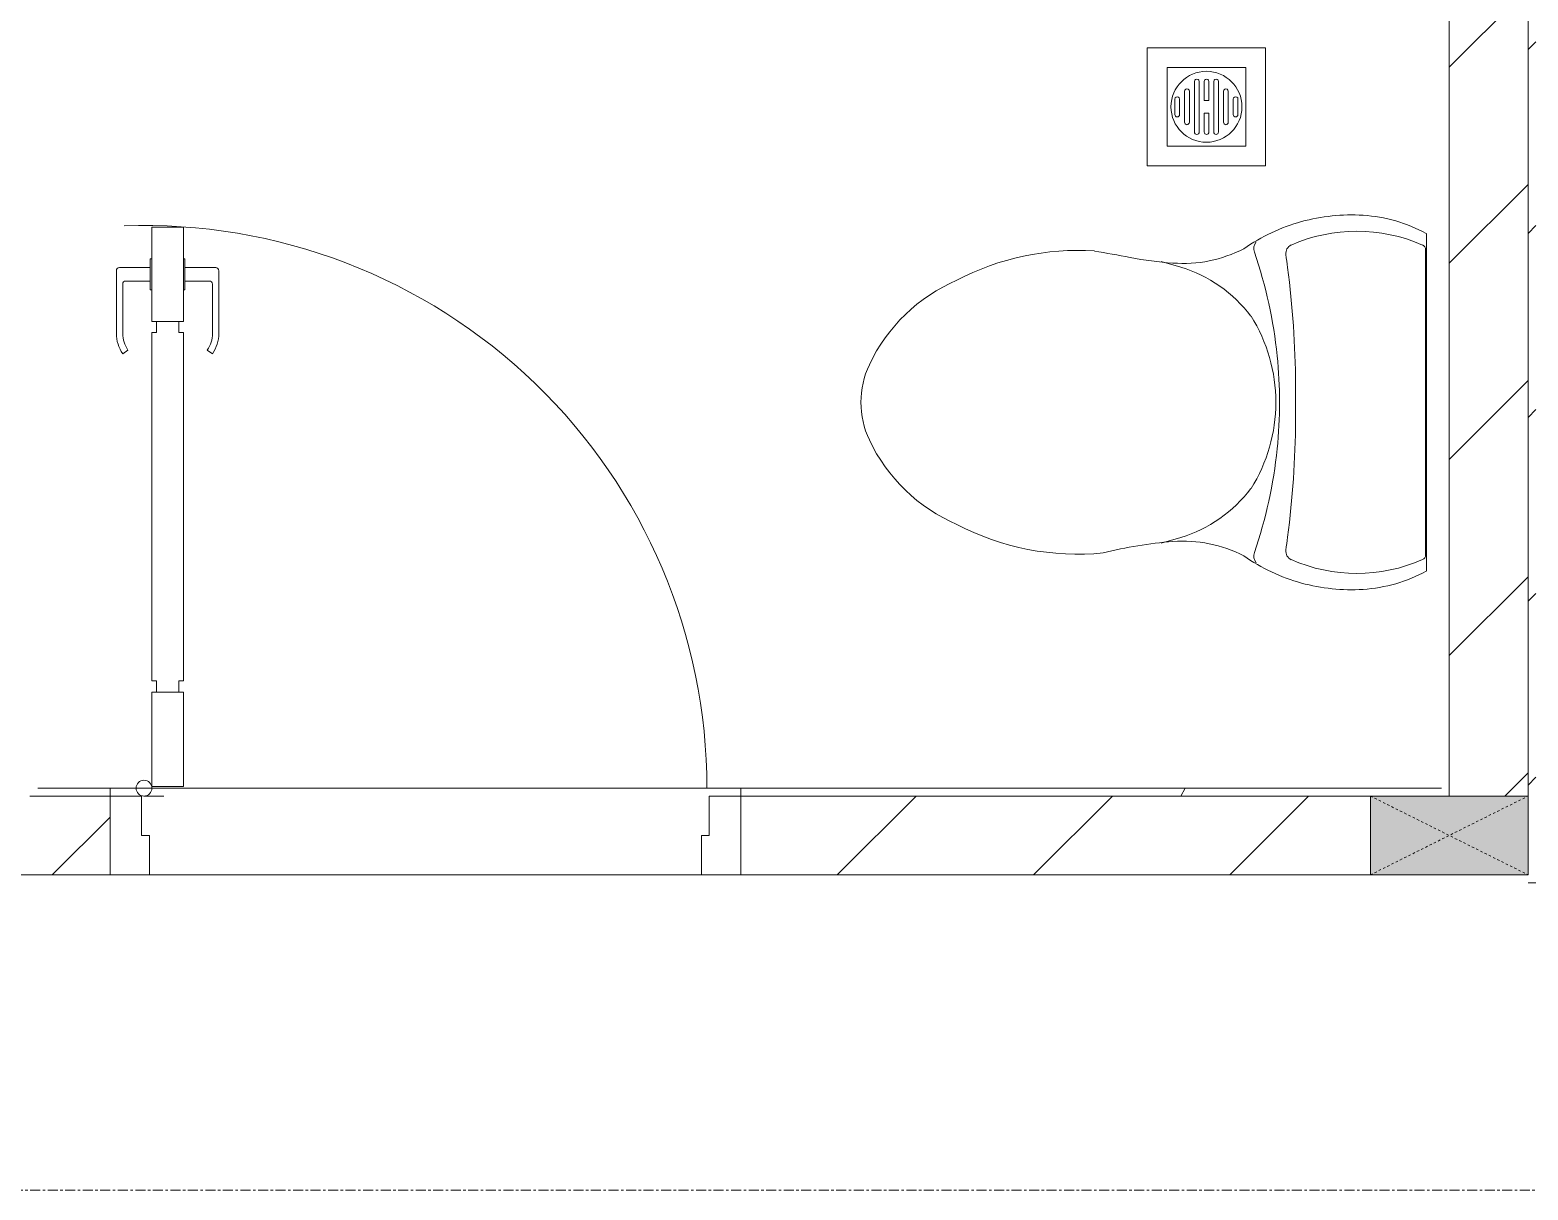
# Model space of a CAD drawing. Header units: millimetres. Extents: x -24439 to 198341, y -52871 to 149926.
# Drawn here: x 64153 to 66053, y 28437 to 29909 of the extents above; entities that cross this region are included whole.
import ezdxf

# ---------------------------------------------------------------- set-up
doc = ezdxf.new("R2010")
doc.units = ezdxf.units.MM
doc.linetypes.add('Dash', pattern=[6, 3, -3])
doc.linetypes.add('Grid Line', pattern=[22.225, 12.7, -3.175, 3.175, -3.175])
for name, color, linetype, lineweight in [('0-1', 7, 'Continuous', 5), ('A-DETL-GENF-1', 9, 'Continuous', 9), ('A-DOOR-1', 9, 'Continuous', 9), ('A-FLOR-1', 9, 'Continuous', 9), ('A-WALL-1', 253, 'Continuous', 18), ('A-WALL-2', 9, 'Continuous', 9), ('A-WALL-PATT-1', 10, 'Continuous', 9), ('A-WALL-PATT-2', 9, 'Continuous', 9), ('I-WALL-1', 253, 'Continuous', 18), ('I-WALL-2', 9, 'Continuous', 9), ('M-EQPM-1', 9, 'Continuous', 9), ('P-SANR-FIXT-1', 9, 'Continuous', 9), ('S-COLS-2', 253, 'Continuous', 18), ('S-COLS-3', 9, 'Continuous', 9), ('S-COLS-HDLN-1', 9, 'Dash', 9), ('S-GRID-1', 1, 'Grid Line', 9)]:
    doc.layers.add(name, color=color, linetype=linetype, lineweight=lineweight)
pattern_1 = [(45, (0, 0), (-124.4508, 124.4508), [])]

# ---------------------------------------------------------------- blocks, each defined once
blk = doc.blocks.new('DOOR_CW_01 CANH MO-PANEL KINH - DIG_02-800x2200-CỬA NHÔM KÍNH-400864-TKCS_MB ĐỊNH VỊ CAO ĐỘ THIẾT KẾ')
at = {"layer": 'A-DETL-GENF-1'}
for p, q in [((-347, 772), (-307, 772)), ((-347, 652), (-347, 772)), ((-307, 772), (-307, 652)), ((-349, 731.8), (-347, 731.8)), ((-349, 692.2), (-349, 731.8)), ((-347, 692.2), (-347, 731.8)), ((-307, 692.2), (-307, 731.8)), ((-305, 731.8), (-307, 731.8)), ((-305, 692.2), (-305, 731.8)), ((-392, 637), (-392, 716.5)), ((-349, 720.5), (-388, 720.5)), ((-349, 703.5), (-380, 703.5)), ((-305, 720.5), (-266, 720.5)), ((-305, 703.5), (-274, 703.5)), ((-262, 637), (-262, 716.5)), ((-384, 699.5), (-384, 637)), ((-347, 692.2), (-349, 692.2)), ((-307, 692.2), (-305, 692.2)), ((-270, 699.5), (-270, 637)), ((-307, 652), (-347, 652)), ((-313, 652), (-341, 652)), ((-341, 652), (-341, 638)), ((-313, 638), (-313, 652)), ((-347, 638), (-341, 638)), ((-347, 638), (-347, 196)), ((-307, 638), (-313, 638)), ((-307, 196), (-307, 638)), ((-383.9, 611.2), (-377.3, 615.8)), ((-270.1, 611.2), (-276.7, 615.8)), ((-347, 196), (-341, 196)), ((-341, 196), (-341, 182)), ((-307, 196), (-313, 196)), ((-313, 182), (-313, 196)), ((-307, 182), (-347, 182)), ((-347, 182), (-347, 62)), ((-341, 182), (-313, 182)), ((-307, 62), (-307, 182)), ((-347, 62), (-307, 62))]:
    blk.add_line(p, q, dxfattribs=at)
blk.add_circle((-357, 60), 10, dxfattribs=at)
for centre, radius, start, end in [((-357, 60), 714, 360, 92), ((-388, 716.5), 4, 90, 180), ((-380, 699.5), 4, 90, 180), ((-274, 699.5), 4, 0, 90), ((-266, 716.5), 4, 0, 90), ((-347, 637), 45, 180, 215), ((-347, 637), 37, 180, 215), ((-307, 637), 37, 325, 0), ((-307, 637), 45, 325, 0)]:
    blk.add_arc(centre, radius, start, end, dxfattribs=at)
at = {"layer": 'A-DOOR-1'}
for p, q in [((-360, 50), (-400, 50)), ((-400, 50), (-400, -50)), ((-360, 0), (-360, 50)), ((-357, 50), (-332, 50)), ((400, 50), (360, 50)), ((360, 50), (360, 0)), ((400, -50), (400, 50)), ((-350, 0), (-360, 0)), ((-350, -50), (-350, 0)), ((360, 0), (350, 0)), ((350, 0), (350, -50)), ((-400, -50), (-350, -50)), ((350, -50), (400, -50))]:
    blk.add_line(p, q, dxfattribs=at)
blk = doc.blocks.new('TOILET - TOILET-400871-TKCS_MB ĐỊNH VỊ CAO ĐỘ THIẾT KẾ')
at = {"layer": 'P-SANR-FIXT-1'}
for p, q in [((-171.7, 330.3), (-178.6, 355.5)), ((171.7, 330.3), (178.6, 355.5)), ((214.2, 19), (-214.2, 19)), ((194, 19.9), (-194, 19.9))]:
    blk.add_line(p, q, dxfattribs=at)
for centre, radius, start, end in [((45.1, 528.6), 217.6, 115.2282, 156.7784), ((0, 624.4), 111.7, 64.7718, 115.2282), ((-45.1, 528.6), 217.6, 23.2216, 64.7718), ((137.1, 461.2), 329.8, 152.3122, 185.6513), ((-137.1, 461.2), 329.8, 356.3165, 27.6878), ((-1948.3, 805.1), 2171.2, 349.1051, 350.319), ((-719.2, 297.5), 544.3, 4.5441, 13.9464), ((719.2, 297.5), 544.3, 169.7121, 175.4559), ((-343.5, 327.4), 167.3, 332.62, 4.5441), ((-0.4, 384), 179.5, 197.4036, 232.5964), ((0.4, 384), 179.5, 307.4036, 342.5964), ((343.5, 327.4), 167.3, 175.4559, 207.38), ((-4, 115.7), 233.6, 144.7853, 164.7039), ((4, 115.7), 233.6, 15.2961, 35.2147), ((-195, 224.1), 13.8, 71.0073, 129.3276), ((0.6, 792.1), 586.9, 251.0073, 264.1678), ((0, 416), 206.1, 237.9268, 270), ((0, 416), 206.1, 270, 302.0732), ((-0.6, 792.1), 586.9, 275.8322, 288.9927), ((195, 224.1), 13.8, 50.6724, 108.9927), ((-9.8, 107.2), 207.3, 156.2862, 203.7138), ((-189.1, 185.5), 11.7, 82.4212, 154.5895), ((178.9, 2951.3), 2778.4, 262.4212, 262.7649), ((-14.3, 1400.4), 1215.6, 262.593, 269.6026), ((0, 786.7), 581.5, 264.1678, 275.8322), ((14.3, 1400.4), 1215.6, 270.3974, 277.407), ((-178.9, 2951.3), 2778.4, 277.2351, 277.5788), ((189.1, 185.5), 11.7, 25.4105, 97.5788), ((9.8, 107.2), 207.3, 336.2862, 23.7138), ((1.9, 114.1), 239.7, 164.7039, 183.5487), ((0, 3462.8), 3278, 269.6026, 270.3974), ((-1.9, 114.1), 239.7, 356.4513, 15.2961), ((-46.1, 111.1), 191.6, 183.5487, 208.7191), ((46.1, 111.1), 191.6, 331.2809, 356.4513), ((-193.7, 26.4), 6.48, 203.7138, 267.6832), ((193.7, 26.4), 6.48, 272.3168, 336.2862)]:
    blk.add_arc(centre, radius, start, end, dxfattribs=at)
blk = doc.blocks.new('THU NUOC - THU NUOC-V59-TKCS_MB ĐỊNH VỊ CAO ĐỘ THIẾT KẾ')
at = {"layer": 'M-EQPM-1'}
for p, q in [((-66.3, -70.6), (-66.3, 79.4)), ((-66.3, 79.4), (83.7, 79.4)), ((83.7, 79.4), (83.7, -70.6)), ((58.7, 54.4), (-41.3, 54.4)), ((-41.3, 54.4), (-41.3, -45.6)), ((-1.1, 44.5), (18.5, 44.5)), ((18.5, 38.5), (-1.1, 38.5)), ((58.7, -45.6), (58.7, 54.4)), ((-23.3, 19.6), (40.9, 19.6)), ((-11, 32.1), (28.5, 32.1)), ((28.5, 26.1), (-11, 26.1)), ((40.9, 13.6), (-23.3, 13.6)), ((-23.3, 7.2), (0.7, 7.2)), ((0.7, 1.2), (-23.3, 1.2)), ((0.7, 7.2), (0.7, 1.2)), ((16.7, 1.2), (16.7, 7.2)), ((16.7, 7.2), (40.9, 7.2)), ((40.9, 1.2), (16.7, 1.2)), ((-23.3, -4.8), (40.9, -4.8)), ((40.9, -10.8), (-23.3, -10.8)), ((-11, -17.3), (28.5, -17.3)), ((28.5, -23.3), (-11, -23.3)), ((-1.1, -29.6), (18.5, -29.6)), ((18.5, -35.6), (-1.1, -35.6)), ((-41.3, -45.6), (58.7, -45.6)), ((83.7, -70.6), (-66.3, -70.6))]:
    blk.add_line(p, q, dxfattribs=at)
for centre, radius, start, end in [((8.7, 4.4), 45, 0, 180), ((8.7, 4.4), 45, 360, 180), ((-1.1, 41.5), 3, 90, 270), ((18.5, 41.5), 3, 270, 90), ((-23.3, 16.6), 3, 90, 270), ((-11, 29.1), 3, 90, 270), ((28.5, 29.1), 3, 270, 90), ((40.9, 16.6), 3, 270, 90), ((8.7, 4.4), 45, 180, 0), ((8.7, 4.4), 45, 180, 360), ((-23.3, 4.2), 3, 90, 270), ((40.9, 4.2), 3, 270, 90), ((-23.3, -7.8), 3, 90, 270), ((-11, -20.3), 3, 90, 270), ((28.5, -20.3), 3, 270, 90), ((40.9, -7.8), 3, 270, 90), ((-1.1, -32.6), 3, 90, 270), ((18.5, -32.6), 3, 270, 90)]:
    blk.add_arc(centre, radius, start, end, dxfattribs=at)
blk = doc.blocks.new('G1_SOF - BO TRU - 100x200-V61-TKCS_MB ĐỊNH VỊ CAO ĐỘ THIẾT KẾ')
at = {"layer": 'S-COLS-3'}
blk.add_hatch(color=256, dxfattribs=at).paths.add_polyline_path([(50, -100), (50, 100), (-50, 100), (-50, -100)])
at = {"layer": 'S-COLS-2'}
for p, q in [((50, 100), (-50, 100)), ((-50, 100), (-50, -100)), ((50, -100), (50, 100)), ((-50, -100), (50, -100))]:
    blk.add_line(p, q, dxfattribs=at)
at = {"layer": 'S-COLS-HDLN-1'}
for p, q in [((50, 100), (-50, -100)), ((-50, 100), (50, -100))]:
    blk.add_line(p, q, dxfattribs=at)
blk = doc.blocks.new('NCV_TKTC_TANG 1_rvt-1-TKCS_MB ĐỊNH VỊ CAO ĐỘ THIẾT KẾ')
at = {"layer": 'A-WALL-PATT-1'}
h = blk.add_hatch(dxfattribs=at)
h.set_pattern_fill('FP_2', color=256, style=0, pattern_type=2)
h.set_pattern_definition(pattern_1)
h.paths.add_polyline_path([(66048.4, 28936.9), (66052.6, 28936.9), (66052.6, 31236.9), (65952.6, 31236.9), (65952.6, 28936.9)])
h.paths.add_polyline_path([(66052.6, 31336.9), (66052.6, 33336.9), (65952.6, 33336.9), (65952.6, 31336.9), (65957.3, 31336.9)])
h = blk.add_hatch(dxfattribs=at)
h.set_pattern_fill('FP_2', color=256, style=0, pattern_type=2)
h.set_pattern_definition(pattern_1)
h.paths.add_polyline_path([(65852.6, 28836.9), (65852.6, 28936.9), (65054.2, 28936.9), (65054.2, 28836.9)])
h.paths.add_polyline_path([(64254.2, 28836.9), (64254.2, 28936.9), (63954.6, 28936.9), (63954.6, 28836.9)])
h.paths.add_polyline_path([(62246, 28836.9), (62552.6, 28836.9), (62552.6, 28936.9), (61052.6, 28936.9), (61052.6, 28836.9)])
h.paths.add_polyline_path([(63054.6, 28836.9), (63054.6, 28936.9), (62752.6, 28936.9), (62752.6, 28836.9)])
h = blk.add_hatch(dxfattribs=at)
h.set_pattern_fill('FP_4', color=256, style=0, pattern_type=2)
h.set_pattern_definition([(0, (0, 0), (894.08, 223.52), [73.762, -596.798, 73.762, -596.798, -3576.32]), (0, (0, 0), (894.08, 223.52), [-1341.12, 73.762, -1267.358, 73.762, -596.798, -1564.64]), (0, (0, 0), (894.08, 223.52), [-3352.8, 73.762, -373.278, 73.762, -1043.838]), (120, (335.28, 111.76), (-640.614, 662.536), [73.762, -596.798, 73.762, -4173.118]), (120, (335.28, 111.76), (-640.614, 662.536), [-744.322, -596.798, 73.762, -1267.358, -2235.2]), (120, (335.28, 111.76), (-640.614, 662.536), [-2682.24, 73.762, -596.798, 73.762, -1490.878]), (120, (335.28, 111.76), (-640.614, 662.536), [-3426.562, -373.278, 73.762, -1043.838]), (240, (447.04, 558.8), (-253.466, -886.056), [73.762, -596.798, 73.762, -4173.118]), (240, (447.04, 558.8), (-253.466, -886.056), [-744.322, -596.798, 73.762, -1267.358, -2235.2]), (240, (447.04, 558.8), (-253.466, -886.056), [-2682.24, 73.762, -596.798, 73.762, -1490.878]), (240, (447.04, 558.8), (-253.466, -886.056), [-3426.562, -373.278, 73.762, -1043.838])])
h.paths.add_polyline_path([(65952.6, 28936.9), (65952.6, 28946.9), (65054.2, 28946.9), (65054.2, 28936.9), (65877.3, 28936.9)])
h.paths.add_polyline_path([(64254.2, 28936.9), (64254.2, 28946.9), (64162.6, 28946.9), (64162.6, 28936.9)])
at = {"layer": 'A-WALL-PATT-2'}
h = blk.add_hatch(dxfattribs=at)
h.set_pattern_fill('FP_3', color=256, style=0, pattern_type=2)
h.set_pattern_definition([(45, (0, 0), (-116.67262, 116.67262), [])])
h.paths.add_polyline_path([(66052.6, 28826.9), (66062.6, 28826.9), (66062.6, 33326.9), (66052.6, 33326.9), (66052.6, 28836.9)])
at = {"layer": 'A-FLOR-1'}
blk.add_line((65004.2, 28836.9), (64304.2, 28836.9), dxfattribs=at)
at = {"layer": 'A-WALL-1'}
for p, q in [((65952.6, 31236.9), (65952.6, 28936.9)), ((66052.6, 28936.9), (66052.6, 31236.9)), ((64162.6, 28936.9), (64152.6, 28936.9))]:
    blk.add_line(p, q, dxfattribs=at)
at = {"layer": 'A-WALL-2'}
for p, q in [((64254.2, 28936.9), (64162.6, 28936.9)), ((64162.6, 28936.9), (64254.2, 28936.9)), ((65852.6, 28936.9), (65054.2, 28936.9)), ((65054.2, 28936.9), (65852.6, 28936.9)), ((63954.6, 28836.9), (64254.2, 28836.9)), ((65004.2, 28836.9), (64304.2, 28836.9)), ((65054.2, 28836.9), (65852.6, 28836.9))]:
    blk.add_line(p, q, dxfattribs=at)
at = {"layer": 'I-WALL-1'}
for p, q in [((66052.6, 31236.9), (66052.6, 28936.9)), ((64254.2, 28946.9), (64162.6, 28946.9)), ((64254.2, 28936.9), (64254.2, 28946.9)), ((65942.6, 28946.9), (65054.2, 28946.9)), ((65054.2, 28946.9), (65054.2, 28936.9)), ((65952.6, 28936.9), (65952.6, 28946.9)), ((66052.6, 28826.9), (66062.6, 28826.9))]:
    blk.add_line(p, q, dxfattribs=at)
at = {"layer": 'I-WALL-2'}
blk.add_line((64254.2, 28946.9), (65054.2, 28946.9), dxfattribs=at)
at = {"layer": 'A-DOOR-1'}
blk.add_blockref('DOOR_CW_01 CANH MO-PANEL KINH - DIG_02-800x2200-CỬA NHÔM KÍNH-400864-TKCS_MB ĐỊNH VỊ CAO ĐỘ THIẾT KẾ', (64654.2, 28886.9), dxfattribs=at)
at = {"layer": 'M-EQPM-1', "rotation": 89.99999999999974}
blk.add_blockref('THU NUOC - THU NUOC-V59-TKCS_MB ĐỊNH VỊ CAO ĐỘ THIẾT KẾ', (65649.1, 29802.8), dxfattribs=at)
at = {"layer": 'P-SANR-FIXT-1', "rotation": 90.00000000000034}
blk.add_blockref('TOILET - TOILET-400871-TKCS_MB ĐỊNH VỊ CAO ĐỘ THIẾT KẾ', (65942.6, 29436.5), dxfattribs=at)
at = {"layer": 'S-COLS-3', "rotation": 89.99999999999945}
blk.add_blockref('G1_SOF - BO TRU - 100x200-V61-TKCS_MB ĐỊNH VỊ CAO ĐỘ THIẾT KẾ', (65952.6, 28886.9), dxfattribs=at)

msp = doc.modelspace()

# ---------------------------------------------------------------- linework, layer by layer
at = {"layer": 'S-GRID-1'}
msp.add_line((131551.8, 28436.9), (29351.8, 28436.9), dxfattribs=at)

# ---------------------------------------------------------------- block references
at = {"layer": '0-1'}
msp.add_blockref('NCV_TKTC_TANG 1_rvt-1-TKCS_MB ĐỊNH VỊ CAO ĐỘ THIẾT KẾ', (0, 0), dxfattribs=at)

doc.saveas('drawing.dxf')
